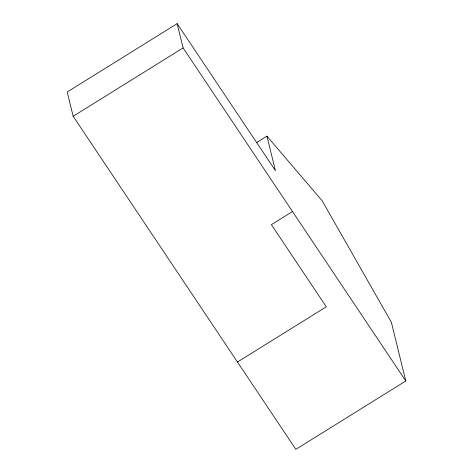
<?xml version="1.0" encoding="UTF-8"?>
<svg xmlns="http://www.w3.org/2000/svg" width="473" height="473" viewBox="0 0 473 473"><rect width="100%" height="100%" fill="white"/><g stroke="black" fill="none" stroke-linecap="round" stroke-linejoin="round"><path stroke-width="0.71" d="M266.926 136.135L275.392 170.587L177.15 23.65L67.207 92.01L73.167 116.287L295.85 449.35L405.793 380.99L391.366 322.261L322.166 200.783L266.926 136.135L256.307 142.74M73.167 116.287L183.11 47.921L177.15 23.65M292.503 211.537L271.401 224.657L326.305 306.776L237.464 362.022M183.11 47.921L405.793 380.99"/></g></svg>
